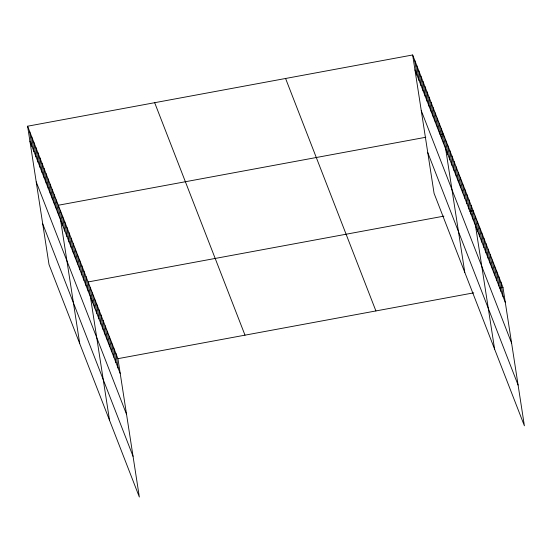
<?xml version="1.0" encoding="UTF-8"?>
<svg xmlns="http://www.w3.org/2000/svg" width="552" height="552" viewBox="0 0 552 552"><rect width="100%" height="100%" fill="white"/><g stroke="black" fill="none" stroke-linecap="round" stroke-linejoin="round"><path stroke-width="0.83" d="M27.6 126.208L117.928 358.669L139.345 497.028L49.018 264.567L27.6 126.208L412.654 54.972L502.982 287.433L524.4 425.792L434.072 193.331L412.654 54.972M425.806 137.255L58.312 205.247L79.729 343.606M440.02 134.626L443.366 134.012L464.784 272.371M443.911 216.136L88.12 281.955L109.537 420.313M469.828 211.34L473.174 210.719L494.592 349.078M117.928 358.669L473.719 292.843M499.636 288.047L502.982 287.433M414.966 69.911L505.294 302.372M421.273 110.641L511.601 343.102M427.765 152.607L518.093 385.061M285.584 78.481L375.912 310.942M154.67 102.7L244.998 335.161M29.912 141.153L120.239 373.607M36.218 181.877L126.546 414.338M42.711 223.843L133.046 456.297M500.85 281.955L503.162 296.893M498.725 276.469L501.037 291.415M496.593 270.991L498.904 285.936M494.461 265.512L496.779 280.45M492.336 260.033L494.647 274.972M490.204 254.555L492.522 269.493M488.078 249.076L490.39 264.015M485.946 243.598L488.258 258.536M483.821 238.119L486.133 253.057M481.689 232.64L484 247.579M479.557 227.155L481.875 242.1M477.432 221.676L479.743 236.622M475.3 216.198L477.618 231.136M471.042 205.24L473.354 220.179M468.917 199.762L471.229 214.7M466.785 194.283L469.096 209.222M464.653 188.805L466.971 203.743M462.528 183.326L464.839 198.265M460.396 177.841L462.707 192.786M458.27 172.362L460.582 187.307M456.138 166.883L458.45 181.829M454.013 161.405L456.325 176.343M451.881 155.926L454.192 170.865M449.749 150.448L452.067 165.386M447.624 144.969L449.935 159.907M445.492 139.49L447.803 154.429M441.317 128.74L443.629 143.679M439.268 123.469L441.579 138.414M437.218 118.204L439.537 133.142M435.176 112.932L437.488 127.871M433.127 107.661L435.438 122.606M431.077 102.396L433.389 117.335M429.035 97.124L431.347 112.063M426.986 91.86L429.297 106.798M424.936 86.588L427.248 101.527M422.887 81.316L425.206 96.262M420.845 76.052L423.156 90.99M418.796 70.78L421.107 85.719M416.746 65.509L419.058 80.454M414.697 60.244L417.015 75.182M115.803 353.19L118.114 368.129M113.671 347.712L115.982 362.65M111.538 342.233L113.857 357.172M109.413 336.748L111.725 351.693M107.281 331.269L109.593 346.214M105.156 325.79L107.467 340.729M103.024 320.312L105.335 335.25M100.892 314.833L103.21 329.772M98.767 309.355L101.078 324.293M96.635 303.876L98.953 318.815M94.509 298.397L96.821 313.336M92.377 292.919L94.689 307.857M90.252 287.433L92.563 302.379M85.988 276.476L88.306 291.415M83.863 270.998L86.174 285.936M81.73 265.519L84.049 280.457M79.605 260.04L81.917 274.979M77.473 254.562L79.785 269.5M75.348 249.083L77.659 264.022M73.216 243.605L75.527 258.543M71.084 238.119L73.402 253.064M68.959 232.64L71.27 247.586M66.826 227.162L69.138 242.107M64.701 221.683L67.013 236.622M62.569 216.205L64.881 231.143M60.444 210.726L62.755 225.665M56.263 199.976L58.574 214.914M54.22 194.711L56.532 209.65M52.171 189.439L54.482 204.378M50.122 184.168L52.433 199.113M48.072 178.903L50.391 193.842M46.03 173.632L48.341 188.57M43.981 168.36L46.292 183.305M41.931 163.095L44.243 178.034M39.882 157.824L42.2 172.762M37.84 152.552L40.151 167.497M35.79 147.287L38.102 162.226M33.741 142.016L36.052 156.961M31.692 136.751L34.01 151.69M29.649 131.48L31.961 146.418"/></g></svg>
